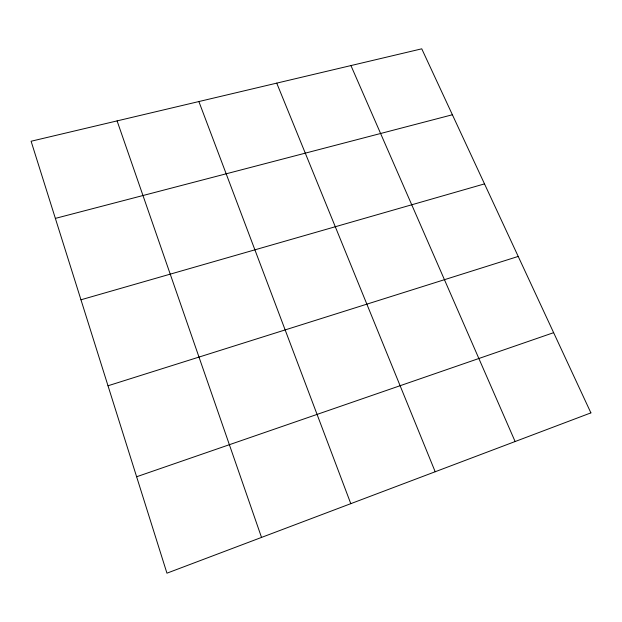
<?xml version="1.0" encoding="UTF-8"?>
<svg xmlns="http://www.w3.org/2000/svg" width="622" height="622" viewBox="0 0 622 622"><rect width="100%" height="100%" fill="white"/><g stroke="black" fill="none" stroke-linecap="round" stroke-linejoin="round"><path stroke-width="0.93" d="M136.622 476.755L553.634 332.669M108.003 385.772L518.219 256.435M80.961 299.788L484.507 183.887M55.366 218.392L452.388 114.759M350.94 65.574L515.117 441.527M276.736 83.13L435.19 471.748M198.877 101.549L350.792 503.664M117.099 120.893L261.52 537.416M590.9 412.876L166.945 573.181L31.1 141.241L421.755 48.819L590.9 412.876"/></g></svg>
